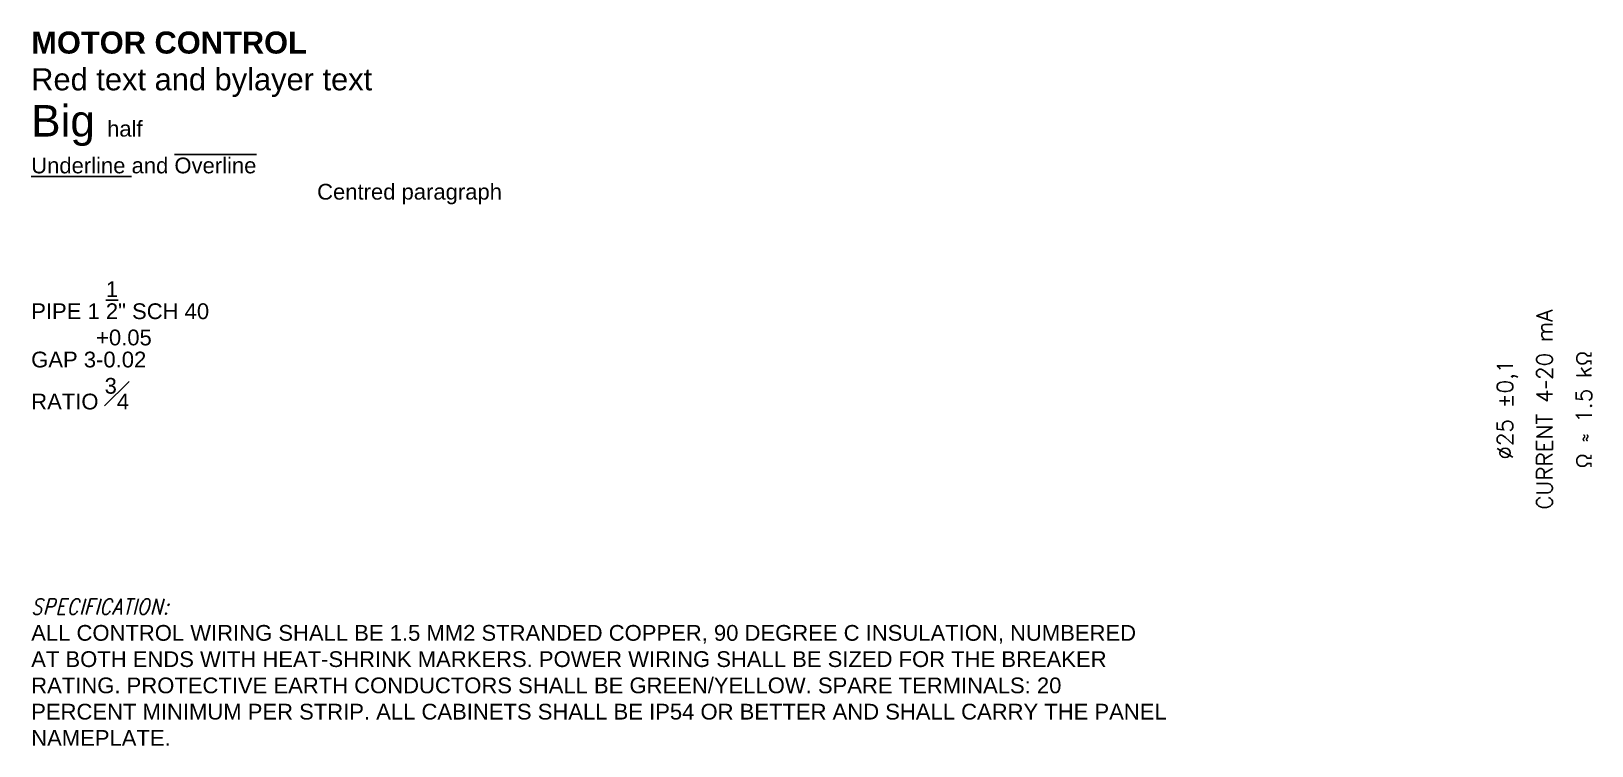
# Model space of a CAD drawing. Header units: millimetres. Extents: x 10 to 258, y 17 to 130.
import ezdxf

# ---------------------------------------------------------------- set-up
doc = ezdxf.new("R2010")
doc.units = ezdxf.units.MM
doc.layers.add('NOTES', color=2, linetype='Continuous', lineweight=25)
doc.styles.add('ROMANS', font='romans.shx')
doc.styles.get("Standard").update_dxf_attribs({"font": 'arial.ttf'})

msp = doc.modelspace()

# ---------------------------------------------------------------- texts
at = {"layer": 'NOTES', "attachment_point": 1}
for s, insert, char_height, width in [('{\\fArial|b1|i0|c0|p34;MOTOR CONTROL}\\P{\\C1;Red text} and {\\C256;bylayer text}\\P\\H5;Big \\H0.5x;half\\P\\LUnderline\\l and \\OOverline\\o\\P\\pxqc;Centred paragraph', (10, 130), 3.5, 120), ('{\\Fromans.shx|c0;\\W0.8;\\Q15;\\T1.1;SPECIFICATION:}\\PALL CONTROL WIRING SHALL BE 1.5 MM2 STRANDED COPPER, 90 DEGREE C INSULATION, NUMBERED AT BOTH ENDS WITH HEAT-SHRINK MARKERS. POWER WIRING SHALL BE SIZED FOR THE BREAKER RATING. PROTECTIVE EARTH CONDUCTORS SHALL BE GREEN/YELLOW. SPARE TERMINALS: 20 PERCENT MINIMUM PER STRIP. ALL CABINETS SHALL BE IP54 OR BETTER AND SHALL CARRY THE PANEL NAMEPLATE.', (10, 40), 2.5, 180)]:
    msp.add_mtext(s, dxfattribs=dict(at, insert=insert, char_height=char_height, width=width))
at = {"layer": 'NOTES', "insert": (10, 70), "char_height": 2.5, "attachment_point": 7}
msp.add_mtext('PIPE 1 \\S1/2;" SCH 40\\PGAP 3\\S+0.05^ -0.02;\\PRATIO \\S3#4;', dxfattribs=at)
at = {"layer": 'NOTES', "color": 5, "insert": (250, 70), "char_height": 2.5, "width": 50, "attachment_point": 5, "rotation": 90, "line_spacing_factor": 1.5, "style": 'ROMANS'}
msp.add_mtext('Ø25 ±0,1\\PCURRENT 4–20 mA\\PΩ ≈ 1.5 kΩ', dxfattribs=at)

doc.saveas('drawing.dxf')
